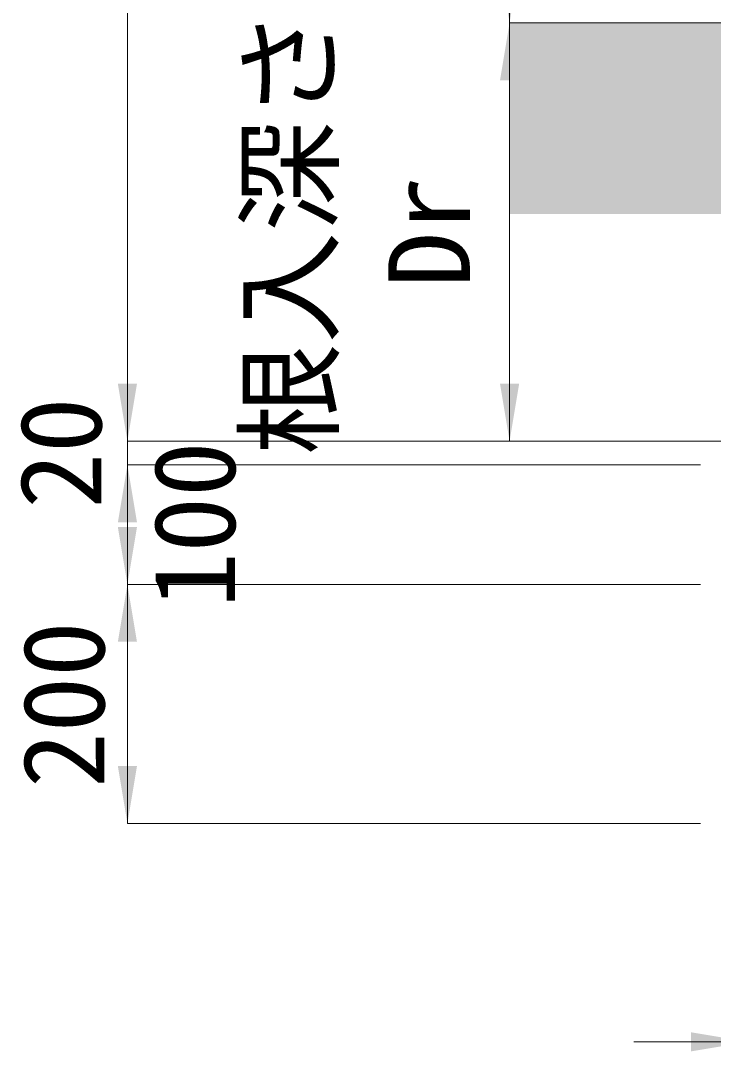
# Model space of a CAD drawing. Units: millimetres at full size, sheet at 1:40; some dimension numbers follow another scale. Extents: x 221193 to 264773, y 874627 to 883926.
# Drawn here: x 257498 to 258079, y 877844 to 878707 of the extents above; entities that cross this region are included whole.
import ezdxf
from ezdxf.enums import TextEntityAlignment as Align

# ---------------------------------------------------------------- set-up
doc = ezdxf.new("R2010")
doc.units = ezdxf.units.MM
doc.header["$LTSCALE"] = 40
doc.layers.add('ハッチング_土質', color=30, linetype='Continuous')
doc.layers.add('寸法線', color=7, linetype='Continuous', lineweight=13)
doc.layers.add('舗装・基礎', color=3, linetype='Continuous', lineweight=13)
doc.styles.add('ＭＳ ゴシック', font='')
doc.styles.get('ＭＳ ゴシック').set_extended_font_data('MS Gothic')

# ---------------------------------------------------------------- blocks, each defined once
blk = doc.blocks.new('filled_arrow')
at = {"color": 0, "linetype": 'Continuous', "lineweight": -2}
blk.add_solid([(7.5, 1.25), (0, 0), (7.5, -1.25)], dxfattribs=at)

msp = doc.modelspace()

# ---------------------------------------------------------------- hatches: boundary and pattern name
at = {"layer": 'ハッチング_土質'}
msp.add_hatch(color=256, dxfattribs=at).paths.add_polyline_path([(257907.85, 878705.28), (257907.85, 878545.28), (258207.83, 878545.28), (258207.83, 878705.28)])

# ---------------------------------------------------------------- linework, layer by layer
at = {"layer": '寸法線'}
for p, q in [((257587.86, 880105.28), (257587.86, 878355.28)), ((257907.85, 878705.28), (257907.85, 880105.28)), ((257907.85, 878355.28), (257907.85, 878705.28)), ((257587.86, 878287.28), (257587.86, 878403.28)), ((258167.83, 878355.28), (257587.86, 878355.28)), ((258167.83, 878355.28), (257587.86, 878355.28)), ((258167.83, 878355.28), (257907.85, 878355.28)), ((258067.83, 878335.28), (257587.86, 878335.28)), ((257587.86, 878235.28), (257587.86, 878335.28)), ((258067.83, 878335.28), (257587.86, 878335.28)), ((257587.86, 878035.28), (257587.86, 878235.28)), ((258067.83, 878235.28), (257587.86, 878235.28)), ((258067.83, 878235.28), (257587.86, 878235.28)), ((258067.83, 878035.28), (257587.86, 878035.28)), ((258303.83, 877852.44), (258011.83, 877852.44))]:
    msp.add_line(p, q, dxfattribs=at)
at = {"layer": '舗装・基礎'}
msp.add_line((257907.85, 878705.28), (258207.83, 878705.28), dxfattribs=at)

# ---------------------------------------------------------------- block references
at = {"layer": '寸法線', "xscale": 6.4, "yscale": 6.4}
for p, rotation in [((257907.85, 878705.28), 90), ((257907.85, 878705.28), 270), ((257587.86, 878355.28), 90), ((257907.85, 878355.28), 90), ((257587.86, 878335.28), 270), ((257587.86, 878235.28), 90), ((257587.86, 878235.28), 270), ((257587.86, 878035.28), 90), ((258107.83, 877852.44), 180)]:
    msp.add_blockref('filled_arrow', p, dxfattribs=dict(at, rotation=rotation))

# ---------------------------------------------------------------- texts
at = {"layer": '寸法線', "style": 'ＭＳ ゴシック'}
for s, p in [('根入深さ', (257778.14, 878343.8)), ('Dr', (257895.14, 878483.66))]:
    msp.add_text(s, height=68.36, rotation=90, dxfattribs=at).set_placement(p, align=Align.BOTTOM_LEFT)
for s, p in [('20', (257531.86, 878345.28)), ('100', (257643.86, 878285.28)), ('200', (257534.35, 878134.67))]:
    msp.add_text(s, height=68.36, rotation=90, dxfattribs=at).set_placement(p, align=Align.MIDDLE_CENTER)

doc.saveas('drawing.dxf')
